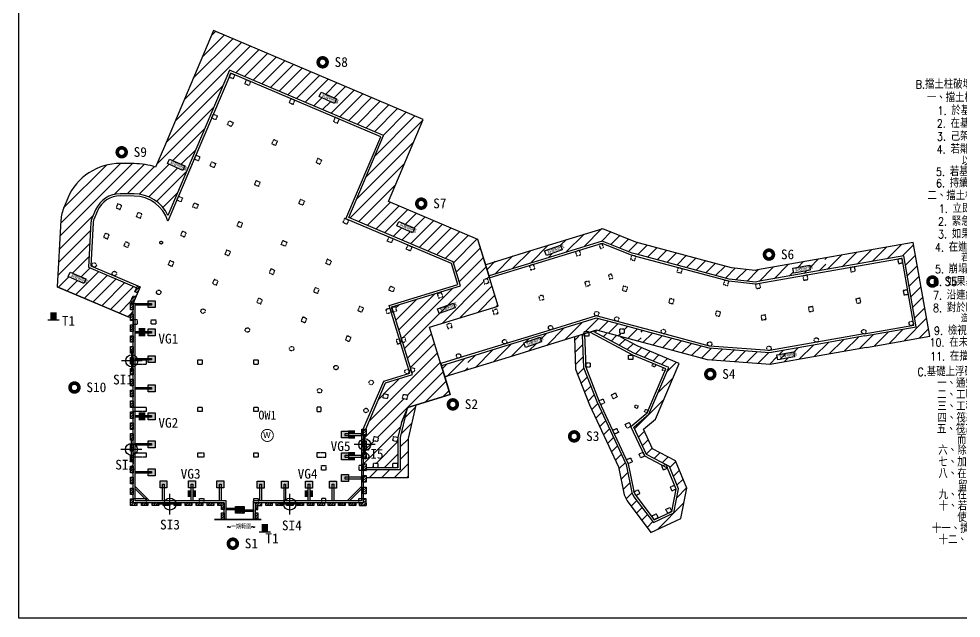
# Model space of a CAD drawing. Header units: centimetres. Extents: x -47768 to 194820, y -149527 to 141949.
# Drawn here: x 92801 to 97619, y 28460 to 31524 of the extents above; entities that cross this region are included whole.
import ezdxf
from ezdxf.enums import TextEntityAlignment as Align

# ---------------------------------------------------------------- set-up
doc = ezdxf.new("R2010")
doc.units = ezdxf.units.CM
doc.linetypes.add('DASHED', pattern=[0.75, 0.5, -0.25])
doc.linetypes.add('HIDDEN', pattern=[0.375, 0.25, -0.125])
doc.layers.get('0').update_dxf_attribs({"color": 8})
for name, color, linetype in [('0S-COL-H', 8, 'HIDDEN'), ('0S-COLUMN', 1, 'Continuous'), ('0S-圍苓', 3, 'Continuous'), ('0S-擋土柱', 4, 'Continuous'), ('0S-水平支撐', 1, 'Continuous'), ('0S-觀測符號', 3, 'Continuous'), ('0S-開挖', 3, 'Continuous'), ('1S-TEXT', 7, 'Continuous'), ('BEAM', 7, 'Continuous'), ('DTEXT', 3, 'Continuous'), ('HHH', 7, 'Continuous'), ('TEXT', 7, 'Continuous'), ('分期線', 1, 'HIDDEN')]:
    doc.layers.add(name, color=color, linetype=linetype)
doc.layers.add('0S-繪圖區', color=171, linetype='Continuous', plot=False)
doc.styles.add('CHINA', font='romans.shx', dxfattribs={"width": 0.85, "bigfont": 'chineset.shx'})
doc.styles.add('china2', font='c2.shx', dxfattribs={"width": 0.75, "bigfont": 'china.shx'})
doc.styles.add('TEXT', font='kaiu.ttf', dxfattribs={"width": 0.7})
doc.styles.add('型式1', font='', dxfattribs={"width": 0.7})
doc.styles.get('型式1').set_extended_font_data('PMingLiU')

# ---------------------------------------------------------------- blocks, each defined once
blk = doc.blocks.new('zw$2131')
at = {"ltscale": 100}
blk.add_lwpolyline([(0, 54), (72.6, 54), (72.6, 0), (0, 0)], close=True, dxfattribs=at)
blk = doc.blocks.new('RECOL')
at = {"layer": '0S-擋土柱'}
blk.add_lwpolyline([(151022, 44980), (151072, 44980), (151072, 44860), (151022, 44860)], close=True, dxfattribs=at)
blk = doc.blocks.new('REC')
at = {"layer": '0S-擋土柱'}
blk.add_blockref('RECOL', (-151047, -44920), dxfattribs=at)
blk = doc.blocks.new('0S-柱位-開挖')
for p, q in [((2235, 5855), (2203, 5782)), ((2308, 5824), (2235, 5855)), ((2277, 5751), (2203, 5782)), ((2308, 5824), (2277, 5751)), ((3040, 5514), (3009, 5440)), ((3114, 5482), (3040, 5514)), ((3114, 5482), (3082, 5409)), ((3082, 5409), (3009, 5440)), ((3845, 5172), (3814, 5098)), ((3845, 5172), (3919, 5140)), ((3919, 5140), (3888, 5067)), ((3814, 5098), (3888, 5067)), ((3529, 4426), (3498, 4352)), ((3571, 4321), (3498, 4352)), ((3603, 4395), (3529, 4426)), ((3603, 4395), (3571, 4321)), ((3310, 3911), (3279, 3837)), ((3279, 3837), (3353, 3806)), ((3384, 3879), (3310, 3911)), ((3353, 3806), (3384, 3879)), ((3384, 3879), (3384, 3879)), ((4669, 3534), (4592, 3510)), ((4592, 3510), (4616, 3434)), ((4692, 3457), (4616, 3434)), ((4669, 3534), (4692, 3457)), ((4781, 2961), (4804, 2885)), ((4838, 2979), (4862, 2902)), ((4939, 3010), (4862, 2986)), ((4862, 2986), (4886, 2910)), ((4886, 2910), (4962, 2933)), ((4962, 2933), (4939, 3010)), ((4939, 3010), (4939, 3010))]:
    blk.add_line(p, q)
for points in [[(1849, 7779), (1817, 7706), (1744, 7737), (1775, 7810), (1849, 7779)], [(2136, 7657), (2104, 7584), (2031, 7615), (2062, 7689), (2136, 7657)], [(1532, 7034), (1501, 6960), (1427, 6991), (1458, 7065), (1532, 7034)], [(1819, 6912), (1788, 6838), (1714, 6869), (1746, 6943), (1819, 6912)], [(1216, 6288), (1184, 6214), (1111, 6246), (1142, 6319), (1216, 6288)], [(1503, 6166), (1471, 6092), (1398, 6124), (1429, 6197), (1503, 6166)], [(899, 5542), (868, 5469), (794, 5500), (825, 5574), (899, 5542)], [(1186, 5420), (1155, 5347), (1081, 5378), (1113, 5452), (1186, 5420)], [(4620, 4756), (4651, 4830), (4725, 4799), (4693, 4725), (4620, 4756)], [(2724, 4768), (2797, 4737), (2766, 4663), (2692, 4694), (2724, 4768)], [(4996, 4683), (5070, 4652), (5038, 4578), (4965, 4610), (4996, 4683)], [(4680, 3938), (4753, 3906), (4722, 3833), (4648, 3864), (4680, 3938)], [(330, 3328), (410, 3328), (410, 3248), (330, 3248), (330, 3328)], [(4838, 2979), (4781, 2961)], [(4862, 2902), (4804, 2885)], [(1175, 2595), (1255, 2595), (1255, 2515), (1175, 2515), (1175, 2595)], [(2195, 2595), (2275, 2595), (2275, 2515), (2195, 2515), (2195, 2595)], [(1175, 1740), (1255, 1740), (1255, 1660), (1175, 1660), (1175, 1740)], [(2195, 1740), (2275, 1740), (2275, 1660), (2195, 1660), (2195, 1740)], [(3418, 1740), (3338, 1740), (3338, 1660), (3418, 1660), (3418, 1740)], [(1175, 910), (1285, 910), (1285, 830), (1175, 830), (1175, 910)], [(2195, 910), (2275, 910), (2275, 830), (2195, 830), (2195, 910)], [(3505, 910), (3338, 910), (3338, 830), (3505, 830), (3505, 910)], [(4185, 675), (4105, 675), (4105, 595), (4185, 595), (4185, 675)], [(1205, 80), (1285, 80), (1285, 0), (1205, 0), (1205, 80)], [(2195, 80), (2275, 80), (2275, 0), (2195, 0), (2195, 80)], [(3505, 80), (3425, 80), (3425, 0), (3505, 0), (3505, 80)]]:
    blk.add_lwpolyline(points)
for points in [[(2941, 7315), (2868, 7347), (2836, 7273), (2910, 7242), (2941, 7315)], [(3747, 6974), (3673, 7005), (3642, 6931), (3715, 6900), (3747, 6974)], [(2625, 6570), (2551, 6601), (2520, 6527), (2593, 6496), (2625, 6570)], [(3430, 6228), (3356, 6259), (3325, 6186), (3399, 6154), (3430, 6228)], [(-206, 5403), (-280, 5434), (-311, 5361), (-237, 5330), (-206, 5403)], [(162, 5247), (88, 5278), (57, 5205), (131, 5173), (162, 5247)], [(1992, 5079), (1918, 5110), (1887, 5036), (1960, 5005), (1992, 5079)], [(-433, 4869), (-506, 4901), (-538, 4827), (-464, 4796), (-433, 4869)], [(967, 4905), (894, 4936), (863, 4863), (936, 4831), (967, 4905)], [(-65, 4713), (-138, 4744), (-170, 4671), (-96, 4639), (-65, 4713)], [(8527, 4713), (8470, 4696), (8494, 4619), (8551, 4637), (8527, 4713)], [(1773, 4563), (1699, 4594), (1668, 4521), (1742, 4489), (1773, 4563)], [(8116, 4588), (8040, 4564), (8063, 4488), (8140, 4511), (8116, 4588)], [(9140, 4479), (9062, 4499), (9042, 4422), (9119, 4401), (9140, 4479)], [(741, 4371), (667, 4402), (636, 4329), (710, 4297), (741, 4371)], [(7280, 4332), (7203, 4308), (7226, 4232), (7303, 4255), (7280, 4332)], [(13116, 4289), (13037, 4275), (13051, 4196), (13130, 4210), (13116, 4289)], [(13978, 4441), (13899, 4427), (13913, 4348), (13991, 4362), (13978, 4441)], [(2578, 4221), (2505, 4252), (2473, 4179), (2547, 4148), (2578, 4221)], [(8697, 4159), (8640, 4141), (8663, 4065), (8720, 4082), (8697, 4159)], [(9985, 4252), (9908, 4273), (9887, 4196), (9964, 4175), (9985, 4252)], [(12254, 4137), (12175, 4123), (12189, 4044), (12268, 4058), (12254, 4137)], [(1546, 4029), (1473, 4060), (1441, 3987), (1515, 3956), (1546, 4029)], [(6443, 4076), (6366, 4052), (6390, 3976), (6466, 3999), (6443, 4076)], [(8286, 4033), (8209, 4009), (8233, 3933), (8309, 3956), (8286, 4033)], [(10830, 4026), (10753, 4046), (10732, 3969), (10809, 3948), (10830, 4026)], [(11392, 3985), (11314, 3971), (11328, 3893), (11406, 3906), (11392, 3985)], [(5606, 3820), (5529, 3797), (5553, 3720), (5629, 3744), (5606, 3820)], [(7449, 3777), (7373, 3754), (7396, 3677), (7472, 3701), (7449, 3777)], [(8990, 3918), (8912, 3939), (8892, 3862), (8969, 3841), (8990, 3918)], [(14078, 3870), (13999, 3856), (14013, 3777), (14092, 3791), (14078, 3870)], [(2352, 3687), (2278, 3719), (2247, 3645), (2320, 3614), (2352, 3687)], [(9835, 3692), (9757, 3713), (9737, 3635), (9814, 3615), (9835, 3692)], [(13217, 3718), (13138, 3704), (13152, 3625), (13230, 3639), (13217, 3718)], [(4189, 3537), (4116, 3569), (4084, 3495), (4158, 3464), (4189, 3537)], [(4769, 3564), (4693, 3541), (4716, 3464), (4793, 3488), (4769, 3564)], [(6612, 3521), (6536, 3498), (6559, 3421), (6636, 3445), (6612, 3521)], [(10680, 3465), (10603, 3486), (10582, 3409), (10659, 3388), (10680, 3465)], [(12355, 3566), (12276, 3552), (12290, 3473), (12369, 3487), (12355, 3566)], [(0, 3248), (80, 3248), (80, 3328), (0, 3328)], [(3157, 3345), (3084, 3377), (3052, 3303), (3126, 3272), (3157, 3345)], [(5776, 3265), (5699, 3242), (5722, 3165), (5799, 3189), (5776, 3265)], [(11493, 3414), (11414, 3400), (11428, 3321), (11507, 3335), (11493, 3414)], [(8202, 3111), (8282, 3111), (8282, 3031), (8202, 3031)], [(8845, 3159), (8925, 3159), (8925, 3079), (8845, 3079)], [(3963, 3004), (3889, 3035), (3858, 2961), (3931, 2930), (3963, 3004)], [(4804, 2885), (4862, 2902), (4838, 2979), (4781, 2961)], [(0, 2595), (235, 2595), (235, 2515), (0, 2515)], [(9005, 2684), (9085, 2684), (9085, 2604), (9005, 2604)], [(8228, 2545), (8308, 2545), (8308, 2465), (8228, 2465)], [(9454, 2533), (9500, 2513), (9480, 2467), (9434, 2487)], [(9638, 2454), (9684, 2435), (9665, 2389), (9619, 2408)], [(4636, 1967), (4618, 1889), (4540, 1907), (4558, 1985)], [(4991, 1955), (4973, 1877), (4895, 1895), (4913, 1972)], [(8540, 1889), (8574, 1817), (8501, 1783), (8468, 1855)], [(8767, 1995), (8801, 1922), (8728, 1888), (8694, 1961)], [(0, 1740), (235, 1740), (235, 1660), (0, 1660)], [(9134, 1778), (9180, 1758), (9160, 1712), (9114, 1732)], [(9318, 1700), (9364, 1680), (9344, 1634), (9298, 1654)], [(9017, 1459), (9051, 1387), (8978, 1353), (8945, 1425)], [(4460, 1187), (4442, 1109), (4364, 1127), (4382, 1205)], [(4815, 1187), (4797, 1109), (4719, 1127), (4737, 1205)], [(8791, 1352), (8824, 1280), (8752, 1246), (8718, 1318)], [(0, 910), (235, 910), (235, 830), (0, 830)], [(9267, 921), (9301, 849), (9229, 815), (9195, 887)], [(4369, 717), (4449, 717), (4449, 637), (4369, 637)], [(4724, 717), (4804, 717), (4804, 637), (4724, 637)], [(9041, 816), (9075, 743), (9002, 709), (8968, 782)], [(9682, 701), (9716, 629), (9644, 595), (9610, 667)], [(3425, 675), (3505, 675), (3505, 595), (3425, 595)], [(9178, 235), (9212, 163), (9139, 129), (9105, 202)], [(9837, 319), (9871, 247), (9799, 213), (9765, 286)], [(0, 80), (235, 80), (235, 0), (0, 0)], [(4105, 80), (4185, 80), (4185, 0), (4105, 0)], [(9758, -86), (9792, -158), (9720, -192), (9686, -119)], [(9509, -202), (9543, -274), (9470, -308), (9437, -236)]]:
    blk.add_lwpolyline(points, close=True)
at = {"linetype": 'DASHED', "ltscale": 30}
blk.add_circle((510, 4728), 25, dxfattribs=at)
for centre in [(-708, 4323), (-340, 4167), (466, 3825), (1271, 3483), (8426, 3438), (8793, 3339), (14145, 3262), (2077, 3141), (7589, 3182), (9638, 3113), (13283, 3110), (6752, 2926), (10483, 2887), (12421, 2958), (2882, 2800), (11560, 2806), (5916, 2670), (3687, 2458), (4978, 2384), (4978, 2384), (5079, 2415), (3389, 2035), (4327, 2186), (4233, 1677)]:
    blk.add_circle(centre, 40)
blk = doc.blocks.new('zw$2584')
at = {"layer": '0S-COLUMN', "true_color": 0x636466}
h = blk.add_hatch(dxfattribs=at)
h.set_pattern_fill('AR-CONC', color=251, scale=0.3)
h.set_pattern_definition([(50, (-61053.46, 10985.826), (54.6554, -4.781726), [5.715, -62.865]), (355, (-61053.46, 10985.826), (-10.573026, 57.317054), [4.572, -50.292175]), (100.451445, (-61048.905, 10985.43), (44.082374, 52.535326), [4.857003, -53.427073]), (46.1842, (-61053.46, 11001.066), (81.32371, -12.6127), [8.5725, -94.2975]), (96.63556, (-61046.68, 11000.015), (71.22124, 74.22784), [7.28551, -80.14068]), (351.18415, (-61053.46, 11001.07), (71.22124, 74.22784), [6.85799, -75.43792]), (21, (-61045.84, 10997.256), (45.484317, -30.67956), [5.715, -62.865]), (326, (-61045.84, 10997.256), (18.54061, 55.25639), [4.572, -50.292]), (71.451445, (-61042.05, 10994.7), (64.024926, 24.57683), [4.857003, -53.42698]), (37.5, (-61053.46, 10985.826), (0.926581, 25.3665117), [0, -49.6824, 0, -51.054, 0, -50.4825]), (7.5, (-61053.46, 10985.826), (20.045899, 30.054172), [0, -29.1084, 0, -48.5394, 0, -19.2405]), (327.5, (-61070.452, 10985.826), (40.6771786, -1.718623), [0, -19.05, 0, -59.436, 0, -78.867]), (317.5, (-61078.072, 10985.826), (44.438754, 7.627947), [0, -24.765, 0, -39.4716, 0, -56.007])])
h.paths.add_polyline_path([(2258, 392), (2383, 392), (2383, 267), (2258, 267)])
h.paths.add_polyline_path([(3571, 392), (3696, 392), (3696, 267), (3571, 267)])
h.paths.add_polyline_path([(1006, 398), (1131, 398), (1131, 273), (1006, 273)])
h.paths.add_polyline_path([(273, 614), (398, 614), (398, 489), (273, 489)])
h.paths.add_polyline_path([(3133, 392), (3258, 392), (3258, 267), (3133, 267)])
h.paths.add_polyline_path([(2695, 392), (2820, 392), (2820, 267), (2695, 267)])
h.paths.add_polyline_path([(273, 2672), (398, 2672), (398, 2547), (273, 2547)])
h.paths.add_polyline_path([(273, 1633), (398, 1633), (398, 1508), (273, 1508)])
h.paths.add_polyline_path([(273, 2143), (398, 2143), (398, 2018), (273, 2018)])
h.paths.add_polyline_path([(273, 1123), (398, 1123), (398, 998), (273, 998)])
h.paths.add_polyline_path([(273, 3672), (398, 3672), (398, 3547), (273, 3547)])
h.paths.add_polyline_path([(273, 3162), (398, 3162), (398, 3037), (273, 3037)])
h.paths.add_polyline_path([(1524, 398), (1649, 398), (1649, 273), (1524, 273)])
h.paths.add_polyline_path([(489, 398), (614, 398), (614, 273), (489, 273)])
h.paths.add_polyline_path([(3788, 1302), (3913, 1302), (3913, 1177), (3788, 1177)])
h.paths.add_polyline_path([(3788, 908), (3913, 908), (3913, 783), (3788, 783)])
h.paths.add_polyline_path([(3788, 514), (3913, 514), (3913, 389), (3788, 389)])
h = blk.add_hatch(dxfattribs=at)
h.set_pattern_fill('AR-CONC', color=251, scale=0.3)
h.set_pattern_definition([(50, (-135221.757, -13349.15), (54.6554, -4.781726), [5.715, -62.865]), (355, (-135221.757, -13349.15), (-10.573026, 57.317054), [4.572, -50.292175]), (100.451445, (-135217.2, -13349.55), (44.082374, 52.535326), [4.857003, -53.427073]), (46.1842, (-135221.76, -13333.91), (81.323712, -12.6127), [8.5725, -94.2975]), (96.63556, (-135214.98, -13334.96), (71.22124, 74.227837), [7.285507, -80.14068]), (351.18415, (-135221.76, -13333.91), (71.22124, 74.227837), [6.85799, -75.43792]), (21, (-135214.137, -13337.72), (45.484317, -30.67956), [5.715, -62.865]), (326, (-135214.137, -13337.72), (18.540609, 55.25639), [4.572, -50.292]), (71.451445, (-135210.347, -13340.28), (64.024926, 24.57683), [4.857003, -53.426981]), (37.5, (-135221.757, -13349.152), (0.926581, 25.3665117), [0, -49.6824, 0, -51.054, 0, -50.4825]), (7.5, (-135221.757, -13349.152), (20.045899, 30.0541724), [0, -29.1084, 0, -48.5394, 0, -19.2405]), (327.5, (-135238.75, -13349.152), (40.6771786, -1.7186232), [0, -19.05, 0, -59.436, 0, -78.867]), (317.5, (-135246.37, -13349.152), (44.438754, 7.627947), [0, -24.765, 0, -39.4716, 0, -56.007])])
h.paths.add_polyline_path([(1860, -70), (2017, -70), (2017, -190), (1860, -190)])
at = {"layer": '0S-擋土柱', "ltscale": 100}
h = blk.add_hatch(dxfattribs=at)
h.set_pattern_fill('ANSI31', color=256, scale=10)
h.set_pattern_definition([(45, (-49.998, -306.44), (-22.45064, 22.45064), [])])
h.paths.add_polyline_path([(-50, 2640), (0, 2640), (0, 2520), (-50, 2520)])
h.paths.add_polyline_path([(-50, 3431), (0, 3431), (0, 3311), (-50, 3311)])
h.paths.add_polyline_path([(-50, 3036), (0, 3036), (0, 2916), (-50, 2916)])
h.paths.add_polyline_path([(4185, 1339), (4235, 1339), (4235, 1219), (4185, 1219)])
h.paths.add_polyline_path([(3856, 0), (3856, -50), (3736, -50), (3736, 0)])
h.paths.add_polyline_path([(2719, 0), (2719, -50), (2599, -50), (2599, 0)])
h.paths.add_polyline_path([(3288, 0), (3288, -50), (3168, -50), (3168, 0)])
h.paths.add_polyline_path([(4185, 493), (4235, 493), (4235, 373), (4185, 373)])
h.paths.add_polyline_path([(-50, 2443), (0, 2443), (0, 2323), (-50, 2323)])
h.paths.add_polyline_path([(-50, 465), (0, 465), (0, 345), (-50, 345)])
h.paths.add_polyline_path([(1268, 0), (1268, -50), (1148, -50), (1148, 0)])
h.paths.add_polyline_path([(80, 3945), (126, 3926), (79, 3815), (33, 3835)])
h.paths.add_polyline_path([(3098, 0), (3098, -50), (2978, -50), (2978, 0)])
h.paths.add_polyline_path([(4185, 282), (4235, 282), (4235, 162), (4185, 162)])
h.paths.add_polyline_path([(-50, 2245), (0, 2245), (0, 2125), (-50, 2125)])
h.paths.add_polyline_path([(3667, 0), (3667, -50), (3547, -50), (3547, 0)])
h.paths.add_polyline_path([(4046, 0), (4046, -50), (3926, -50), (3926, 0)])
h.paths.add_polyline_path([(-50, 1454), (0, 1454), (0, 1334), (-50, 1334)])
h.paths.add_polyline_path([(3477, 0), (3477, -50), (3357, -50), (3357, 0)])
h.paths.add_polyline_path([(4185, 705), (4235, 705), (4235, 585), (4185, 585)])
h.paths.add_polyline_path([(-50, 268), (0, 268), (0, 148), (-50, 148)])
h.paths.add_polyline_path([(-50, 1256), (0, 1256), (0, 1136), (-50, 1136)])
h.paths.add_polyline_path([(469, 0), (469, -50), (349, -50), (349, 0)])
h.paths.add_polyline_path([(4185, 1128), (4235, 1128), (4235, 1008), (4185, 1008)])
h.paths.add_polyline_path([(868, 0), (868, -50), (748, -50), (748, 0)])
h.paths.add_polyline_path([(1068, 0), (1068, -50), (948, -50), (948, 0)])
h.paths.add_polyline_path([(-50, 2047), (0, 2047), (0, 1927), (-50, 1927)])
h.paths.add_polyline_path([(1467, 0), (1467, -50), (1347, -50), (1347, 0)])
h.paths.add_polyline_path([(-50, 1652), (0, 1652), (0, 1532), (-50, 1532)])
h.paths.add_polyline_path([(270, 0), (270, -50), (150, -50), (150, 0)])
h.paths.add_polyline_path([(-50, 2838), (0, 2838), (0, 2718), (-50, 2718)])
h.paths.add_polyline_path([(1657, -306), (1607, -306), (1607, -186), (1657, -186)])
h.paths.add_polyline_path([(-50, 1850), (0, 1850), (0, 1730), (-50, 1730)])
h.paths.add_polyline_path([(4185, 916), (4235, 916), (4235, 796), (4185, 796)])
h.paths.add_polyline_path([(2530, 0), (2530, -50), (2410, -50), (2410, 0)])
h.paths.add_polyline_path([(-50, 1059), (0, 1059), (0, 939), (-50, 939)])
h.paths.add_polyline_path([(669, 0), (669, -50), (549, -50), (549, 0)])
h.paths.add_polyline_path([(-50, 3629), (0, 3629), (0, 3509), (-50, 3509)])
h.paths.add_polyline_path([(-50, 861), (0, 861), (0, 741), (-50, 741)])
h.paths.add_polyline_path([(-50, 663), (0, 663), (0, 543), (-50, 543)])
h.paths.add_polyline_path([(2909, 0), (2909, -50), (2789, -50), (2789, 0)])
h.paths.add_polyline_path([(-50, 3234), (0, 3234), (0, 3114), (-50, 3114)])
h.paths.add_polyline_path([(2270, -306), (2220, -306), (2220, -186), (2270, -186)])
h.paths.add_polyline_path([(-50, -50), (70, -50), (70, 0), (0, 0), (0, 70), (-50, 70)])
h.paths.add_polyline_path([(-45, 3651), (1, 3631), (48, 3742), (2, 3761)])
h.paths.add_polyline_path([(1537, -50), (1607, -50), (1607, -120), (1657, -120), (1657, 0), (1537, 0)])
h.paths.add_polyline_path([(2220, -120), (2270, -120), (2270, -50), (2340, -50), (2340, 0), (2220, 0)])
h.paths.add_polyline_path([(4115, -50), (4235, -50), (4235, 70), (4185, 70), (4185, 0), (4115, 0)])
at = {"layer": '0S-開挖', "ltscale": 100}
h = blk.add_hatch(dxfattribs=at)
h.set_pattern_fill('ANSI31', color=256, scale=50)
h.set_pattern_definition([(45, (-30704.26, 636.87), (-112.2532, 112.2532), [])])
h.paths.add_polyline_path([(-1380, 3924), (-1314, 5135, -0.081398), (-1255, 5380), (-1188, 5538, -0.303155), (-232, 6167), (20, 6165, -0.080104), (408, 6101), (568, 6476), (1462, 8584), (5275, 6966), (4642, 5474), (6269, 4784), (6638, 3576), (5389, 3194), (5765, 1965), (4991, 1729), (4877, 1461), (4815, 1187), (4737, 1205), (4719, 1127), (4797, 1109), (4815, 1187), (4815, 637), (4804, 637), (4804, 717), (4724, 717), (4724, 637), (4449, 637), (4449, 717), (4369, 717), (4369, 637), (4235, 637), (4235, 705), (4185, 705), (4185, 796), (4235, 796), (4235, 916), (4185, 916), (4185, 1008), (4235, 1008), (4235, 1128), (4185, 1128), (4185, 1219), (4235, 1219), (4235, 1339), (4228, 1339), (4585, 2180), (5078, 2331), (5064, 2377, 2.081563), (5046, 2437), (4900, 2914), (4962, 2933), (4939, 3010), (4877, 2991), (4730, 3469), (4793, 3488), (4769, 3564), (4707, 3545), (4703, 3560), (5951, 3941), (5818, 4378), (3921, 5183), (4554, 6674), (1754, 7863), (1074, 6261), (789, 5589), (634, 5224, 0.288341), (17, 5615), (-236, 5617, 0.303155), (-682, 5324), (-748, 5166, 0.081398), (-766, 5094), (-766, 5093), (-810, 4280), (64, 3909), (33, 3835), (79, 3815), (48, 3742), (2, 3761), (-45, 3651), (1, 3631), (0, 3629), (0, 3629), (-50, 3629), (-50, 3509), (0, 3509), (0, 3431), (-50, 3431), (-50, 3360), (-1380, 3924)])
h.paths.add_polyline_path([(-1179, 4110), (-899, 3985), (-862, 4068), (-1142, 4193)], flags=16)
h.paths.add_polyline_path([(4796, 5032), (5076, 4907), (5113, 4990), (4833, 5115)], flags=16)
h.paths.add_polyline_path([(3382, 7383), (3662, 7257), (3699, 7340), (3419, 7466)], flags=16)
h.paths.add_polyline_path([(626, 6165), (906, 6039), (943, 6122), (663, 6248)], flags=16)
h.paths.add_polyline_path([(5529, 3797), (5606, 3820), (5629, 3744), (5553, 3720)], flags=16)
h.paths.add_polyline_path([(6366, 4052), (6390, 3976), (6466, 3999), (6443, 4076)], flags=16)
h.paths.add_polyline_path([(4540, 1907), (4618, 1889), (4636, 1967), (4558, 1985)], flags=16)
h.paths.add_polyline_path([(4364, 1127), (4442, 1109), (4460, 1187), (4382, 1205)], flags=16)
h.paths.add_polyline_path([(4895, 1895), (4973, 1877), (4991, 1955), (4913, 1972)], flags=16)
h.paths.add_polyline_path([(5062, 4916), (4819, 5025), (4855, 5105), (5098, 4996)], flags=8)
h.paths.add_polyline_path([(892, 6049), (649, 6158), (685, 6238), (928, 6129)], flags=8)
h.paths.add_polyline_path([(3648, 7267), (3405, 7376), (3441, 7456), (3684, 7347)], flags=8)
h.paths.add_polyline_path([(-913, 3994), (-1156, 4103), (-1120, 4183), (-877, 4074)], flags=8)
h = blk.add_hatch(dxfattribs=at)
h.set_pattern_fill('ANSI31', color=256, scale=50)
h.set_pattern_definition([(45, (-98998.7, -21468.23), (-112.2532, 112.2532), [])])
h.paths.add_polyline_path([(11705, 2688), (11721, 2598), (12022, 2653), (12006, 2742)], flags=16)
h.paths.add_polyline_path([(7103, 2908), (7134, 2822), (7423, 2925), (7392, 3011)], flags=16)
h.paths.add_polyline_path([(8845, 3079), (8925, 3079), (8925, 3159), (8845, 3159)], flags=16)
h.paths.add_polyline_path([(6470, 4126), (6406, 4336), (7203, 4580), (8539, 4989), (9145, 4746), (9207, 4730), (9234, 4722), (9234, 4495), (9150, 4517), (9075, 4537), (8529, 4756), (7268, 4370)])
h.paths.add_polyline_path([(7481, 4581), (7512, 4496), (7800, 4598), (7770, 4684)], flags=16)
h.paths.add_polyline_path([(11993, 4265), (12009, 4176), (12310, 4230), (12294, 4320)], flags=16)
h.paths.add_polyline_path([(12005, 2653), (11744, 2606), (11728, 2692), (11990, 2739)], flags=8)
h.paths.add_polyline_path([(7406, 2923), (7155, 2834), (7126, 2916), (7377, 3005)], flags=24)
h.paths.add_polyline_path([(7784, 4596), (7533, 4507), (7504, 4589), (7754, 4678)], flags=24)
h.paths.add_polyline_path([(12293, 4230), (12032, 4183), (12016, 4269), (12278, 4317)], flags=8)
h.paths.add_polyline_path([(12613, 4241), (11385, 4025), (11312, 4012), (10837, 4065), (9234, 4495), (9234, 4712), (10877, 4272), (11306, 4224), (11349, 4231), (12572, 4447)])
h.paths.add_polyline_path([(6776, 2850), (7613, 3106), (8416, 3358), (8772, 3262), (9234, 3138), (9234, 2921), (8718, 3059), (8421, 3139), (8282, 3095), (8282, 3111), (8202, 3111), (8202, 3070), (7675, 2905), (6837, 2649), (6087, 2419), (6087, 2639)])
h = blk.add_hatch(dxfattribs=at)
h.set_pattern_fill('ANSI31', color=256, scale=50)
h.set_pattern_definition([(45, (-95851.15, -21361.82), (-112.2532, 112.2532), [])])
h.paths.add_polyline_path([(9234, 3138), (9618, 3036), (10474, 2807), (11569, 2727), (12435, 2879), (13299, 3032), (14237, 3197), (14010, 4487), (12613, 4241), (12572, 4447), (14180, 4731), (14481, 3027), (13335, 2825), (12472, 2673), (11579, 2515), (10439, 2599), (9563, 2833), (9234, 2921)])
h.paths.add_polyline_path([(11705, 2688), (11721, 2598), (12022, 2653), (12006, 2742)], flags=16)
h.paths.add_polyline_path([(12005, 2653), (11744, 2606), (11728, 2692), (11990, 2739)], flags=8)
h = blk.add_hatch(dxfattribs=at)
h.set_pattern_fill('ANSI31', color=256, scale=50)
h.set_pattern_definition([(45, (-21304.18, -538.9), (-112.2532, 112.2532), [])])
h.paths.add_polyline_path([(9164, 2851), (9927, 2534), (9497, 1521), (9278, 1336), (9443, 983), (9862, 761), (10063, 266), (9956, -286), (9413, -539), (8980, 33), (8928, 143), (8825, 651), (8298, 1782), (8044, 2427), (8021, 3003), (8164, 3048), (8188, 2457), (8431, 1839), (8964, 697), (9067, 189), (9105, 108), (9458, -358), (9827, -186), (9913, 251), (9748, 657), (9688, 689), (9682, 701), (9673, 697), (9332, 878), (9100, 1376), (9377, 1610), (9737, 2456), (9102, 2720), (8367, 3111), (8421, 3128), (8715, 3050), (8868, 3009)])
h = blk.add_hatch(dxfattribs=at)
h.set_pattern_fill('ANSI31', color=256, scale=50)
h.set_pattern_definition([(45, (-99481.1, -21596.05), (-112.2532, 112.2532), [])])
h.paths.add_polyline_path([(5669, 2281), (5604, 2491), (5939, 2594), (6087, 2639), (6087, 2409), (6003, 2383)])
h = blk.add_hatch(dxfattribs=at)
h.set_pattern_fill('ANSI31', color=256, scale=50)
h.set_pattern_definition([(45, (-25139.62, 451.87), (-112.2532, 112.2532), [])])
h.paths.add_polyline_path([(4185, 493), (4185, 585), (4235, 585), (4235, 597), (4369, 597), (4855, 597), (4855, 1183), (4967, 1671), (4991, 1729), (5139, 1774), (5000, 1166), (5000, 452), (4369, 452), (4235, 452), (4235, 493)])
at = {"layer": '0S-COLUMN'}
for points in [[(273, 3672), (398, 3672), (398, 3547), (273, 3547)], [(273, 3162), (398, 3162), (398, 3037), (273, 3037)], [(273, 2672), (398, 2672), (398, 2547), (273, 2547)], [(273, 2143), (398, 2143), (398, 2018), (273, 2018)], [(273, 1633), (398, 1633), (398, 1508), (273, 1508)], [(3788, 1302), (3913, 1302), (3913, 1177), (3788, 1177)], [(273, 1123), (398, 1123), (398, 998), (273, 998)], [(3788, 908), (3913, 908), (3913, 783), (3788, 783)], [(273, 614), (398, 614), (398, 489), (273, 489)], [(489, 398), (614, 398), (614, 273), (489, 273)], [(1006, 398), (1131, 398), (1131, 273), (1006, 273)], [(1524, 398), (1649, 398), (1649, 273), (1524, 273)], [(2258, 392), (2383, 392), (2383, 267), (2258, 267)], [(2695, 392), (2820, 392), (2820, 267), (2695, 267)], [(3133, 392), (3258, 392), (3258, 267), (3133, 267)], [(3571, 392), (3696, 392), (3696, 267), (3571, 267)], [(3788, 514), (3913, 514), (3913, 389), (3788, 389)], [(1860, -70), (2017, -70), (2017, -190), (1860, -190)]]:
    blk.add_lwpolyline(points, close=True, dxfattribs=at)
at = {"layer": '0S-圍苓'}
for p, q in [((0, 0), (0, 3629)), ((0, 3629), (35, 3629)), ((35, 35), (35, 3629)), ((4150, 1339), (4150, 35)), ((4155, 1339), (4185, 1339)), ((4185, 1339), (4185, 0)), ((1657, 0), (0, 0)), ((1692, 35), (35, 35)), ((1657, -306), (1657, 0)), ((1692, -306), (1692, 35)), ((2185, 35), (2185, -306)), ((4150, 35), (2185, 35)), ((4185, 0), (2220, 0)), ((2220, 0), (2220, -306)), ((1687, -306), (1657, -306)), ((2220, -306), (2190, -306))]:
    blk.add_line(p, q, dxfattribs=at)
at = {"layer": '0S-擋土柱'}
for p, q in [((-45, 3651), (2, 3761)), ((1, 3631), (-45, 3651)), ((48, 3742), (1, 3631)), ((2, 3761), (48, 3742))]:
    blk.add_line(p, q, dxfattribs=at)
for points in [[(0, -50), (-50, -50), (-50, 70), (0, 70), (0, 0), (70, 0), (70, -50), (-50, -50), (-50, 0)], [(1607, 0), (1657, 0), (1657, -120), (1607, -120), (1607, -50), (1537, -50), (1537, 0), (1657, 0), (1657, -50)], [(2270, 0), (2220, 0), (2220, -120), (2270, -120), (2270, -50), (2340, -50), (2340, 0), (2220, 0), (2220, -50)], [(4185, -50), (4235, -50), (4235, 70), (4185, 70), (4185, 0), (4115, 0), (4115, -50), (4235, -50), (4235, 0)], [(4235, 0), (4235, -50), (4115, -50), (4115, 0), (4185, 0)]]:
    blk.add_lwpolyline(points, dxfattribs=at)
at = {"layer": '0S-水平支撐'}
for p, q in [((35, 296), (296, 35)), ((35, 254), (254, 35)), ((4150, 296), (3889, 35)), ((4150, 254), (3931, 35))]:
    blk.add_line(p, q, dxfattribs=at)
for points in [[(35, 3624), (335, 3624), (335, 3594), (35, 3594)], [(35, 3114), (335, 3114), (335, 3084), (35, 3084)], [(35, 2625), (335, 2625), (335, 2595), (35, 2595)], [(35, 2095), (335, 2095), (335, 2065), (35, 2065)], [(35, 1585), (335, 1585), (335, 1555), (35, 1555)], [(4150, 1254), (3850, 1254), (3850, 1224), (4150, 1224)], [(35, 1076), (335, 1076), (335, 1046), (35, 1046)], [(4150, 860), (3850, 860), (3850, 830), (4150, 830)], [(35, 566), (335, 566), (335, 536), (35, 536)], [(4150, 466), (3850, 466), (3850, 436), (4150, 436)], [(536, 35), (536, 335), (566, 335), (566, 35)], [(1054, 35), (1054, 335), (1084, 335), (1084, 35)], [(1572, 35), (1572, 335), (1602, 335), (1602, 35)], [(2305, 35), (2305, 335), (2335, 335), (2335, 35)], [(2743, 35), (2743, 335), (2773, 335), (2773, 35)], [(3181, 35), (3181, 335), (3211, 335), (3211, 35)], [(3619, 35), (3619, 335), (3649, 335), (3649, 35)], [(1692, -100), (1992, -100), (1992, -130), (1692, -130)], [(1890, -130), (2190, -130), (2190, -160), (1890, -160)]]:
    blk.add_lwpolyline(points, close=True, dxfattribs=at)
at = {"layer": '0S-開挖', "ltscale": 100}
for p, q in [((-50, 3360), (-1380, 3924)), ((126, 3926), (0, 3629))]:
    blk.add_line(p, q, dxfattribs=at)
at = {"layer": '0S-開挖'}
for points in [[(6482, 4088), (6269, 4784), (4642, 5474), (5275, 6966), (1462, 8584), (568, 6476), (408, 6101, 0.080104), (20, 6165), (-232, 6167, 0.303155), (-1188, 5538), (-1255, 5380, 0.081398), (-1314, 5135)], [(4877, 1461), (4991, 1729), (5765, 1965), (5389, 3194), (6638, 3576), (6269, 4784), (4642, 5474), (5275, 6966), (1462, 8584), (568, 6476), (408, 6101, 0.080104), (20, 6165), (-232, 6167, 0.303155), (-1188, 5538), (-1255, 5380, 0.081398), (-1314, 5135)], [(4228, 1339), (4585, 2180), (5078, 2331), (4703, 3560), (5951, 3941), (5818, 4378), (3921, 5183), (4554, 6674), (1754, 7863), (1074, 6261), (789, 5589), (634, 5224, 0.288341), (17, 5615), (-236, 5617, 0.303155), (-682, 5324), (-748, 5166, 0.081398), (-766, 5094)], [(4185, 1339), (4556, 2213), (5028, 2357), (4653, 3586), (5901, 3968), (5785, 4348), (3868, 5162), (4501, 6653), (1775, 7810), (1111, 6246), (825, 5574), (632, 5118, 0.32886), (17, 5575), (-236, 5577, 0.303155), (-645, 5308), (-712, 5150, 0.081398), (-726, 5091)]]:
    blk.add_lwpolyline(points, format="xyb", dxfattribs=at)
at = {"layer": '0S-開挖', "ltscale": 100}
for points in [[(-1314, 5135), (-1380, 3924), (-105, 3383)], [(-766, 5093), (-810, 4280), (110, 3889)], [(-726, 5091), (-768, 4306), (126, 3926)], [(13335, 2825), (14481, 3027), (14180, 4731), (11349, 4231), (11306, 4224), (10877, 4272), (9204, 4720), (9141, 4737), (8539, 4978), (7206, 4571), (6409, 4327)], [(13299, 3032), (14237, 3197), (14010, 4487), (11385, 4025), (11312, 4012), (10837, 4065), (9150, 4517), (9075, 4537), (8529, 4756), (7268, 4370), (6470, 4126)], [(13292, 3071), (14191, 3230), (13978, 4441), (11392, 3985), (11314, 3971), (10830, 4026), (9140, 4479), (9062, 4499), (8527, 4713), (7280, 4332), (6482, 4088)], [(13292, 3071), (12428, 2919), (11567, 2767), (10480, 2847), (9628, 3074), (8783, 3301), (8416, 3399), (7601, 3144), (6764, 2888), (5927, 2632), (5593, 2530)], [(13299, 3032), (12435, 2879), (11569, 2727), (10474, 2807), (9618, 3036), (8772, 3262), (8772, 3262), (8416, 3358), (7613, 3106), (6776, 2850), (5939, 2594), (5604, 2491)], [(13335, 2825), (12472, 2673), (11579, 2515), (10439, 2599), (9563, 2833), (8718, 3059), (8718, 3059), (8421, 3139), (7675, 2905), (6837, 2649), (6000, 2393), (5666, 2291)], [(8164, 3048), (8188, 2457), (8431, 1839), (8964, 697), (9067, 189), (9105, 108), (9458, -358), (9827, -186), (9913, 251), (9748, 657), (9332, 878), (9100, 1376), (9377, 1610), (9737, 2456), (9102, 2720), (8367, 3111)], [(8204, 3060), (8228, 2465), (8468, 1855), (9002, 709), (9105, 202), (9139, 129), (9470, -308), (9792, -158), (9871, 247), (9716, 629), (9301, 849), (9050, 1386), (9344, 1634), (9684, 2435), (9085, 2684), (8313, 3095)], [(8021, 3003), (8044, 2427), (8298, 1782), (8825, 651), (8928, 143), (8980, 33), (9413, -539), (9956, -286), (10063, 266), (9862, 761), (9443, 983), (9278, 1336), (9497, 1521), (9927, 2534), (9164, 2851), (8868, 3009)], [(5593, 2530), (5765, 1965), (4991, 1729), (4877, 1461), (4815, 1187), (4815, 637), (4369, 637), (4235, 637)], [(5139, 1774), (5000, 1166), (5000, 452), (4369, 452), (4235, 452)], [(4967, 1671), (4855, 1183), (4855, 597), (4369, 597), (4235, 597)]]:
    blk.add_lwpolyline(points, dxfattribs=at)
at = {"layer": '1S-TEXT', "linetype": 'Continuous'}
for points in [[(3419, 7466), (3699, 7340), (3662, 7257), (3382, 7383)], [(663, 6248), (943, 6122), (906, 6039), (626, 6165)], [(4833, 5115), (5113, 4990), (5076, 4907), (4796, 5032)], [(7481, 4581), (7770, 4684), (7800, 4598), (7512, 4496)], [(11993, 4265), (12294, 4320), (12310, 4230), (12009, 4176)], [(-1142, 4193), (-862, 4068), (-899, 3985), (-1179, 4110)], [(5535, 3526), (5824, 3629), (5854, 3543), (5566, 3441)], [(7103, 2908), (7392, 3011), (7423, 2925), (7134, 2822)], [(11705, 2688), (12006, 2742), (12022, 2653), (11721, 2598)]]:
    blk.add_lwpolyline(points, close=True, dxfattribs=at)
at = {"layer": '分期線', "ltscale": 100, "const_width": 30}
blk.add_lwpolyline([(1478, -307), (2332, -307)], dxfattribs=at)
at = {"layer": '0S-COL-H', "ltscale": 100}
blk.add_blockref('0S-柱位-開挖', (0, 0), dxfattribs=at)
at = {"layer": '0S-擋土柱'}
for p, rotation in [((80, 3880), 336.9999999997735), ((210, -25), 270), ((2470, -25), 270), ((2659, -25), 270), ((2849, -25), 270), ((3038, -25), 270), ((3228, -25), 270), ((3417, -25), 270), ((3607, -25), 270), ((3796, -25), 270), ((3986, -25), 270), ((409, -25), 270), ((609, -25), 270), ((808, -25), 270), ((1008, -25), 270), ((1208, -25), 270), ((1407, -25), 270), ((1632, -246), 179.9999999999963), ((2245, -246), 179.9999999999963)]:
    blk.add_blockref('REC', p, dxfattribs=dict(at, rotation=rotation))
for name, p in [('RECOL', (-151072, -41351)), ('REC', (-25, 3371)), ('REC', (-25, 3174)), ('REC', (-25, 2976)), ('REC', (-25, 2778)), ('REC', (-25, 2580)), ('REC', (-25, 2383)), ('REC', (-25, 2185)), ('REC', (-25, 1987)), ('REC', (-25, 1790)), ('REC', (-25, 1592)), ('REC', (-25, 1394)), ('REC', (-25, 1196)), ('REC', (4210, 1279)), ('REC', (-25, 999)), ('REC', (4210, 1068)), ('REC', (-25, 801)), ('REC', (4210, 856)), ('REC', (4210, 645)), ('REC', (-25, 603)), ('REC', (-25, 405)), ('REC', (4210, 433)), ('REC', (-25, 208)), ('REC', (4210, 222))]:
    blk.add_blockref(name, p, dxfattribs=at)
at = {"layer": '1S-TEXT', "color": 7, "linetype": 'Continuous', "style": 'CHINA', "width": 0.8}
for rotation, p in [(695.8668, (3425, 7382)), (695.8668, (668, 6164)), (695.8668, (4839, 5032)), (739.5605, (7543, 4525)), (1090.2375, (12044, 4199)), (695.8668, (-1136, 4110)), (739.5605, (5596, 3470)), (739.5605, (7165, 2852)), (1090.2375, (11756, 2622))]:
    blk.add_text('斜坡明挖區', height=60, rotation=rotation, dxfattribs=at).set_placement(p)
at = {"layer": '1S-TEXT', "color": 7, "linetype": 'Continuous', "style": 'CHINA', "width": 0.85}
blk.add_text('~一期範圍~', height=80, dxfattribs=at).set_placement((1962, -425), align=Align.MIDDLE)
blk = doc.blocks.new('緊急應變計畫')
at = {"color": 0, "linetype": 'Continuous'}
for s, height, style, width, p in [('緊 急 應 變 計 畫', 47.977, 'CHINA', 0.85, (102409, 31833.8)), ('若基地鄰近之地表面或建築物有因擋土壁破壞而造成沉陷現象,則於沉陷區應考慮先行進行填塞灌漿,以避免地表面或建築物持續沉陷。          ', 37.8, 'china2', 0.75, (101897.1, 30103.9)), ('造成基地四周道路或鄰房再度發生沉陷現象。', 37.8, 'china2', 0.75, (101895.9, 29793.2))]:
    blk.add_text(s, height=height, rotation=0.3676, dxfattribs=dict(at, style=style, width=width)).set_placement(p)
at = {"color": 0, "linetype": 'Continuous', "style": 'CHINA', "width": 0.85}
for s, p in [('A.擋土安全支撐系統的破壞應變措施，其處置方法:', (101882.1, 31769.6)), ('       一、支撐系統荷重超過容許荷重', (101716.5, 31701.4)), ('            1. 若為日照溫度上升所致,應在日照強烈期間定時灑水以降低支撐系統溫度。', (101633.4, 31635.5)), ('            2. 若為土水壓力太大所致,減少支撐系統的有效無側支撐長度,提高容許荷重,或加設水平支撐以分攤荷重,避免支撐系統發生挫曲現象。', (101633.8, 31570.1)), ('       二、支撐系統已發生破壞現象', (101717.8, 31505.3)), ('          1. 立即停止開挖作業,疏散現場作業人員,並派遣部分作業人員針對支撐系統破壞現象進行緊急處置。', (101693.4, 31439.4)), ('         2. 緊急於基地內發生支撐破壞區之區域回填級配砂石料,利用土石重量穩定場崩區外側之土壓力。', (101718.6, 31374.2)), ('         3. 對於支撐系統尚未破壞部分進行補強措施,以強化支撐系統原有之支撐勁度;對於已破壞之支撐系統,將予清除。', (101719.1, 31308.8)), ('         4. 在進行破壞區回填的過程中,應派遣現場工作人員,巡視基地四周道路或鄰房之現況,若基地鄰近之地表面或建築物有沉陷現象,', (101719.5, 31242.6)), ('則於沉陷區應考慮、先行進行填塞灌漿,以避免表面或建築物持續沉陷。    ', (102070.5, 31182.8)), ('         5. 在發生支撐系統破壞附近處加設相關監測設施,並迅速建立監測初始值之後,訂定監測頻,率安全管理值及通報方式,', (101720.3, 31122.8)), ('持續加強安全監測,至復工完成為止。', (102072.9, 31066.3)), ('      B.擋土柱破壞之災害緊急應變措施，其處置方法：', (101504.3, 30987.8)), ('         一、擋土柱尚未破壞,但變形量持續增大 ', (101481.3, 30919.6)), ('            1. 於基地內可考慮、緊急灌注10~2Ocm之混凝土,取代尚未架設之水平支撐,以提供足夠之被動抵抗,有效控制柱體變形。', (101456.7, 30853.9)), ('            2. 在基地內可架設支撐處先行架設,若該階段挖土工作已完成則支撐系統應爭取時效絮設,同時考慮提高支撐之預壓力及縮短支撐問距。', (101452.8, 30788.1)), ('            3. 己架設之圍苓,可考慮於圍苓凹槽處灌注水泥砂漿,以提高圍苓勁度。', (101453.2, 30721.5)), ('            4. 若鄰房發生不均勻沈陷,則在鄰房側開挖面增加係留土台的寬度,或在鄰房基處實施低壓灌漿,增加基礎土壤強度,', (101452.5, 30655.8)), ('以緩和鄰房差異沉陷量及沉陷速率,此外,應先了解鄰房基礎的類型及現況,以作為後續處理應變及檢討其結構安全度的研判依據 .', (101899.3, 30594.8)), ('             5. 若基地四周路面因為擋土壁變形過大,而產生龜裂現象,應及時進行塞縫灌漿,以避免雨水滲入造成裂縫持續擴張象。', (101421.5, 30541.2)), ('             6. 持續進行基地之安全監測,觀測擋土壁之變形行為,直至變形穩定後,才繼續進行開挖動作。', (101421.9, 30482.8)), ('         二、擋土柱已發生折斷現象', (101484.5, 30418.5)), ('          1. 立即停止該分區之開挖作業,抽調現場人員全力針對擋土壁破壞現象進行緊急處置。', (101516.2, 30352.9)), ('           2. 緊急於基地內發生支撐崩塌區回填級配砂石料,利用土石重量穩定坍崩區外側之土壓力。', (101485.4, 30287.4)), ('           3. 如果回填的材料是一般的土壤而非級配料,則於回填坡面掛網噴漿或鋪設大型帆布,防止雨水沖蝕,以穩定坡面。', (101485.8, 30222.2)), ('              4. 在進行崩塌區回填的過程中,應派遣現場工作人員,巡視基地四周道路或鄰房之現況,', (101389.8, 30155.2)), ('              5. 崩塌區附近的排水溝必須妥善阻擋及導引,以免地表水流入崩坍區,造成淘空、地層下陷及損鄰等的二次災害。', (101389.9, 30043.8)), ('                6. 如果基地四周有維生管線,應通知相關主管單位派員檢查地下管線現狀,若是管線有因支撐系統發生破壞,造成損壞現象,應關閉管線後馬上進行修補。', (101327, 29978.6)), ('                7. 沿連續壁折斷處邊,增設一排套管式排樁或鋼軌樁,取代折斷之連續壁以抵抗側向土水壓力。', (101326.6, 29909.8)), ('                8. 對於臨時性之擋土壁與原有擋土壁之接頭需進行止水處理,避免日後此接頭處成為滲水路徑,基地外側地水下滲流入基地內側,', (101326.9, 29845.3)), ('               9. 檢視基地內之臨時排水管,並加色劑灌注,若有發現滲漏情況,應緊急外租抽排管內淤泥機坑,並派工堵漏,避免增加滲流水,避免破壞回填區之砂土。', (101358.9, 29728.9)), ('               10. 在未受影響之開挖區,為了增加已開挖面的穩定,未完成之基礎工程將持續完成。例如,基礎底版組立鋼筋之作業及灌漿作業等,繼續完成。', (101335.8, 29668.7)), ('               11. 在擋土柱發生破壞附近加設相關監測設施,並迅速建立監測初始值之後,訂定監測頻率、安全管理值及通報方式,持續加強安全監測,至復工完成為止。 ', (101338.8, 29597.8)), ('      C.基礎上浮破壞緊急應變措施。其處置方法：', (101513.5, 29518.4)), ('         一、通知施工人員注意安全,必要時撤離現場。 ', (101534.4, 29459.6)), ('         二、工區四周設立禁止通行標誌,非搶救工作人員不得進入,以免發生意外。 ', (101534.7, 29400.3)), ('         三、工程人員進入地下室進行搶救動作前,應先對上浮結構物調查結構損害情形,並評估其穩定性,避免工程人員進入作業時,有發生危險之顧慮。', (101535.1, 29341.1)), ('        四、筏基底版鑽孔,讓壁體外的水流入地下室,降低壁體外的地下水位,減少上浮力,增加地下室的自重,避免持續上浮。', (101562.9, 29281.1)), ('        五、筏基底版埋置解壓管,進行抽水,使結構物自然回沉,其解壓管前端應包覆著不織布,維持出水不出砂的原則,避免抽水的過程時,將細顆料一並帶入,', (101559.9, 29224.6)), ('而淘空鄰房基礎下之土壤,造成二次災害。', (101874.9, 29170.6)), ('        六、除持續抽水外、再加設抽水設備,且準備不斷電系統,以避免在抽水期間,發生電力不足之現象。', (101566.6, 29116.3)), ('       七、加設相關監測設施,並迅速建立監測初始值之後,訂定監測頻率、安全管理值及通報方式,持續加強安全監測,至復工完成為止。', (101593.8, 29056.3)), ('       八、在進行抽水的過程中,24小時監測地下水位,以確保地下水位。並派遣現場工作人員,巡視基地四周道路或鄰房現況,', (101594.2, 28997.2)), ('留意抽水動作是否對基地四周之鄰房造成不均沉陷問題。', (101880.4, 28937)), ('      九、在減壓的過程中,應持續觀測上浮結構物之傾斜量,以提供若後續欲施作灌漿扶正參考', (101621.6, 28889.1)), ('       十、若減壓完成後,地下結構物已保持穩定狀態,但無法回覆至原有高程,則可考慮利用原先之解壓孔,進行擠壓灌漿作業,', (101596.2, 28831.4)), ('使用低壓力將藥液緩慢的注入土層內,形成一團塊,擠壓基礎底下之土壤,將地下結構物上舉至某一個程度 ,使其回覆到原先之水平高程。', (101876.8, 28773.3)), ('       十一、擠壓灌漿作業過程中,應隨時監測灌漿壓力、流量、建物抬昇量及建物龜裂現象,避免過量的抬昇,造成結構物本身的二次傷害。', (101561, 28716.5)), ('十二、若該工地為明挖施工,則當地下室完成後,應在地下室外回填區之地表面打設混凝土或瀝青防止地表水再次滲入,造成上浮。', (101781.3, 28659))]:
    blk.add_text(s, height=42, dxfattribs=at).set_placement(p)
blk = doc.blocks.new('A$C6CDB1896')
at = {"color": 0}
blk.add_line((0, 0), (52.5, 0), dxfattribs=at)
blk.add_solid([(11.8, 0), (11.8, 35), (40.8, 0), (40.8, 35)], dxfattribs=at)
blk = doc.blocks.new('A$C1CCB4106')
at = {"layer": '0S-觀測符號', "color": 1, "linetype": 'Continuous'}
for p, q in [((50.3, 0), (50.3, 100.6)), ((100.6, 50.3), (0, 50.3))]:
    blk.add_line(p, q, dxfattribs=at)
blk.add_circle((50.3, 50.3), 29.1, dxfattribs=at)

msp = doc.modelspace()

# ---------------------------------------------------------------- linework, layer by layer
at = {"layer": '0S-觀測符號', "const_width": 18.5733}
for points in [[(94331.8571, 31301.5649, 1), (94377.1023, 31301.5649, 1)], [(93304.4858, 30841.7549, 1), (93349.731, 30841.7549, 1)], [(94835.9462, 30578.8565, 1), (94881.1914, 30578.8565, 1)], [(96613.8089, 30318.3427, 1), (96659.0541, 30318.3427, 1)], [(97449.4405, 30180.5764, 1), (97494.6857, 30180.5764, 1)], [(96313.8259, 29707.1331, 1), (96359.0711, 29707.1331, 1)], [(93062.8364, 29638.8074, 1), (93108.0816, 29638.8074, 1)], [(94997.5438, 29552.588, 1), (95042.789, 29552.588, 1)], [(95617.8264, 29388.9849, 1), (95663.0716, 29388.9849, 1)], [(93872.5321, 28840.3555, 1), (93917.7773, 28840.3555, 1)]]:
    msp.add_lwpolyline(points, format="xyb", close=True, dxfattribs=at)
at = {"layer": '0S-觀測符號', "linetype": 'Continuous'}
for points in [[(93447.5043, 29925.6635), (93447.5043, 29942.6089), (93413.4564, 29925.6635), (93413.4564, 29942.6089)], [(93447.5043, 29917.226), (93447.5043, 29900.2806), (93413.4564, 29917.226), (93413.4564, 29900.2806)], [(93447.5043, 29495.6522), (93447.5043, 29512.5976), (93413.4564, 29495.6522), (93413.4564, 29512.5976)], [(93447.5043, 29487.2147), (93447.5043, 29470.2693), (93413.4564, 29487.2147), (93413.4564, 29470.2693)], [(94520.4764, 29402.5093), (94520.4764, 29419.4547), (94486.4285, 29402.5093), (94486.4285, 29419.4547)], [(94520.4764, 29394.0718), (94520.4764, 29377.1264), (94486.4285, 29394.0718), (94486.4285, 29377.1264)], [(94520.4764, 29291.6811), (94520.4764, 29308.6265), (94486.4285, 29291.6811), (94486.4285, 29308.6265)], [(94520.4764, 29283.2436), (94520.4764, 29266.2982), (94486.4285, 29283.2436), (94486.4285, 29266.2982)], [(93681.879, 29112.7596), (93664.9336, 29112.7596), (93681.879, 29078.7117), (93664.9336, 29078.7117)], [(93690.3165, 29112.7596), (93707.2619, 29112.7596), (93690.3165, 29078.7117), (93707.2619, 29078.7117)], [(94280.0664, 29112.7596), (94263.121, 29112.7596), (94280.0664, 29078.7117), (94263.121, 29078.7117)], [(94288.5039, 29112.7596), (94305.4493, 29112.7596), (94288.5039, 29078.7117), (94305.4493, 29078.7117)]]:
    msp.add_solid(points, dxfattribs=at)
at = {"layer": 'DTEXT', "const_width": 4.7482}
msp.add_lwpolyline([(94040.7094, 29394.0091, 1), (94102.4358, 29394.0091, 1)], format="xyb", close=True, dxfattribs=at)

# ---------------------------------------------------------------- block references
at = {"ltscale": 100, "xscale": 0.28125, "yscale": 0.28125, "zscale": 0.28125}
msp.add_blockref('zw$2584', (93385.4473, 29049.7305), dxfattribs=at)
at = {"layer": '0S-繪圖區', "ltscale": 100, "xscale": 100, "yscale": 100, "zscale": 100}
msp.add_blockref('zw$2131', (92801.1737, 28459.6771), dxfattribs=at)
at = {"layer": '0S-觀測符號', "color": 1, "linetype": 'Continuous', "xscale": 1.113297487879807, "yscale": 1.113297487879807, "zscale": 1.113297487879807}
for p in [(92948.9828, 29984.1396), (94029.5899, 28901.7752)]:
    msp.add_blockref('A$C6CDB1896', p, dxfattribs=at)
at = {"layer": '0S-觀測符號', "linetype": 'Continuous', "xscale": 1.057023425555107, "yscale": 1.057023425555107, "zscale": 1.057023425555107}
for p in [(93325.2595, 29722.3223), (94516.356, 29293.6203), (93323.3945, 29269.2782), (93520.384, 28989.5421), (94133.4322, 28989.5421)]:
    msp.add_blockref('A$C1CCB4106', p, dxfattribs=at)
at = {"layer": 'TEXT', "ltscale": 100}
msp.add_blockref('緊急應變計畫', (-4277.4378, 179.3253), dxfattribs=at)

# ---------------------------------------------------------------- texts
at = {"layer": 'BEAM', "color": 1, "style": '型式1'}
msp.add_text('w', height=39.5682, dxfattribs=at).set_placement((94050.6951, 29381.2477))
at = {"layer": 'HHH', "style": 'TEXT'}
for s, height, p in [('S8', 49.90758, (94415.5062, 31277.9215)), ('S9', 49.90758, (93388.1349, 30818.1114)), ('S7', 49.90758, (94919.5953, 30555.2131)), ('S6', 49.90758, (96697.458, 30294.6993)), ('S5', 49.90758, (97533.0896, 30156.933)), ('VG1', 49.90758, (93514.4807, 29863.5604)), ('S4', 49.90758, (96397.475, 29683.4896)), ('SI1', 49.90758, (93282.8619, 29654.6361)), ('S10', 49.90758, (93146.4856, 29615.164)), ('S2', 49.90758, (95081.1929, 29528.9445)), ('OW1', 45, (94026.1242, 29475.1773)), ('VG2', 49.90758, (93514.4807, 29433.5491)), ('S3', 49.90758, (95701.4755, 29365.3414)), ('VG5', 49.90758, (94395.1816, 29314.0457)), ('SI5', 49.90758, (94563.9093, 29275.0229)), ('SI2', 49.90758, (93294.0846, 29219.3745)), ('VG3', 49.90758, (93628.4897, 29172.8408)), ('VG4', 49.90758, (94226.677, 29172.8408)), ('SI3', 49.90758, (93522.9859, 28913.054)), ('SI4', 49.90758, (94145.9094, 28909.0032)), ('S1', 49.90758, (93956.1812, 28816.712))]:
    msp.add_text(s, height=height, dxfattribs=at).set_placement(p)
for p in [(93054.8373, 29979.735), (94095.7318, 28867.9255)]:
    msp.add_text('T1', height=49.90758, dxfattribs=at).set_placement(p, align=Align.MIDDLE)

doc.saveas('drawing.dxf')
